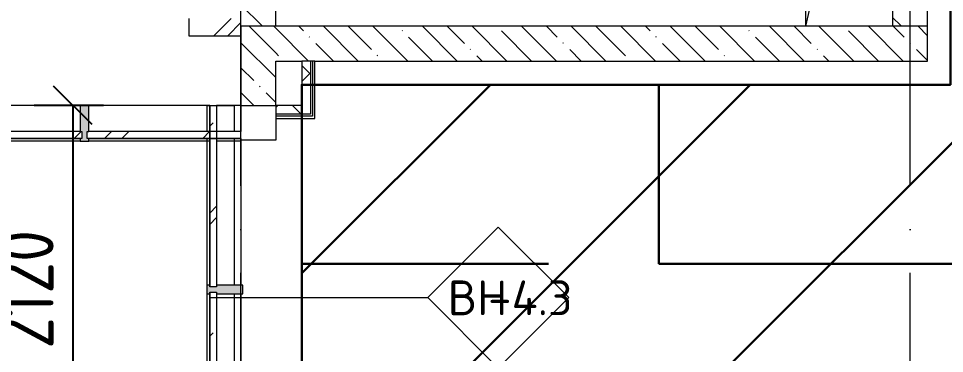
# Model space of a CAD drawing. Header units: millimetres. Extents: x -68946 to 690821, y -552984 to 293768.
# Drawn here: x 147508 to 152836, y 11116 to 13045 of the extents above; entities that cross this region are included whole.
import ezdxf

# ---------------------------------------------------------------- set-up
doc = ezdxf.new("R2010")
doc.units = ezdxf.units.MM
doc.linetypes.add('ADSK_Линия сетки', pattern=[2500, 2000, -250, 0, -250])
doc.layers.get('Defpoints').update_dxf_attribs({"color": 250})
for name, color, linetype, lineweight in [('1.2) Стяжка 6 вып.', 30, 'Continuous', 30), ('1.2) Тепло-звук изол. + пденка 6 вып.', 200, 'Continuous', 30), ('1.4) Стяжка 6 вып.', 30, 'Continuous', 30), ('A-____-____-DIMS', 250, 'Continuous', 9), ('A-DETL-GENF-OTLN', 250, 'Continuous', 5), ('A-FLOR-____-OTLN', 250, 'Continuous', 9), ('A-GLAZ-____-MCUT', 250, 'Continuous', 9), ('A-GLAZ-____-OTLN', 250, 'Continuous', 5), ('A-GLAZ-CWMG-MCUT', 250, 'Continuous', 9), ('A-GLAZ-CWMG-OTLN', 250, 'Continuous', 5), ('A-WALL-____-IDEN', 250, 'Continuous', 9), ('A-WALL-____-MCUT', 250, 'Continuous', 13), ('A-WALL-____-PATT', 250, 'Continuous', 13), ('A-WALL-FNSH-MCUT', 250, 'Continuous', 13), ('S-GRID-____-OTLN', 250, 'Continuous', 9)]:
    doc.layers.add(name, color=color, linetype=linetype, lineweight=lineweight)
doc.styles.add('ISOCPEUR_2', font='isocpeur.ttf', dxfattribs={"height": 160})
doc.styles.get("Standard").update_dxf_attribs({"font": 'ГОСТ тип А.ttf'})
doc.dimstyles.new('А3', dxfattribs={"dimtxt": 333, "dimasz": 222, "dimexe": 222, "dimexo": 111, "dimgap": 111, "dimtad": 1, "dimtoh": 1, "dimdec": 0, "dimrnd": 0.0015, "dimzin": 0, "dimdsep": 46, "dimtxsty": 'Standard', "dimblk": 'OBLIQUE', "dimcen": 0, "dimclrd": 7, "dimclre": 7, "dimclrt": 7, "dimadec": 0, "dimazin": 0, "dimtfac": 1, "dimtdec": 0, "dimtofl": 0, "dimtmove": 0, "dimatfit": 3, "dimfxl": 1, "dimtolj": 1, "dimtzin": 0, "dimarcsym": 0})
pattern_1 = [(135, (12287.91, -0.0006), (-141.42136, -141.42136), [])]
pattern_2 = [(135, (12287.91, -0.0006), (-142.5612, -142.5612), []), (135, (12430.48, -0.0006), (-142.5612, -142.5612), [252.016, -50.403, 3.353, -47.05])]
pattern_3 = [(45, (12287.91, -0.0006), (-141.42136, 141.42136), []), (135, (12287.91, -0.0006), (-141.42136, -141.42136), [])]

# ---------------------------------------------------------------- blocks, each defined once
blk = doc.blocks.new('_Wn_-As_OpeningMEP_floor__Rectangular - _Wn_-As_OpeningMEP_floor__Rectangular-32466847-АР1_Маркировочный план 1 этажа С2и3')
at = {"layer": 'A-DETL-GENF-OTLN', "lineweight": 5}
for p, q in [((-250, -50), (-212.2, 112.2)), ((-212.2, 112.2), (250, 150))]:
    blk.add_line(p, q, dxfattribs=at)
blk = doc.blocks.new('PNS_Панель прямоугольная3 - Нр_Стекло - 40мм 2-36089330-АР1_Маркировочный план 1 этажа С2и3')
at = {"layer": 'A-GLAZ-____-OTLN'}
h = blk.add_hatch(dxfattribs=at)
h.set_pattern_fill('FP_107', color=256, style=0, pattern_type=2)
h.set_pattern_definition([(225, (135200, 12255), (282.8427, -282.8427), [200, -600]), (225, (135400, 12355), (282.8427, -282.8427), [600, -200]), (225, (135000, 12455), (282.8427, -282.8427), [200, -600])])
h.paths.add_polyline_path([(-485, 0), (-485, -40), (485, -40), (485, 0), (-475, 0)])
at = {"layer": 'A-GLAZ-____-MCUT', "lineweight": 5}
for p, q in [((475, 0), (-475, 0)), ((-475, -40), (475, -40))]:
    blk.add_line(p, q, dxfattribs=at)
at = {"layer": 'A-GLAZ-____-OTLN'}
blk.add_line((-485, 0), (485, 0), dxfattribs=at)
blk = doc.blocks.new('Прямоугольный импост - Импост структурный с накладкой - 190мм-36089259-АР1_Маркировочный план 1 этажа С2и3')
at = {"layer": 'A-GLAZ-CWMG-OTLN'}
blk.add_hatch(color=50, dxfattribs=at).paths.add_polyline_path([(-15, -17), (-25, -17), (-25, 0), (-15, 0), (-15, 40), (-25, 40), (-25, 190), (25, 190), (25, 40), (15, 40), (15, 0), (25, 0), (25, -17), (0, -17)])
at = {"layer": 'A-GLAZ-CWMG-MCUT', "lineweight": 5}
for p, q in [((-25, 40), (-25, 190)), ((-25, 190), (25, 190)), ((25, 190), (25, 40)), ((-15, 40), (-25, 40)), ((-25, -17), (-25, 0)), ((-25, 0), (-15, 0)), ((-15, 0), (-15, 40)), ((15, 40), (15, 0)), ((25, 40), (15, 40)), ((15, 0), (25, 0)), ((25, 0), (25, -17)), ((25, -17), (-25, -17))]:
    blk.add_line(p, q, dxfattribs=at)
blk = doc.blocks.new('Прямоугольный импост - Импост структурный с накладкой - 190мм-36088339-АР1_Маркировочный план 1 этажа С2и3')
at = {"layer": 'A-GLAZ-CWMG-OTLN'}
for p, q in [((136320, 12545), (135625, 12545)), ((136500, 12545), (136360, 12545)), ((136500, 12545), (136500, 12395)), ((136320, 12338), (135625, 12338)), ((136500, 12338), (136360, 12338)), ((136500, 12355), (136500, 12338))]:
    blk.add_line(p, q, dxfattribs=at)
blk = doc.blocks.new('Прямоугольный импост - Импост структурный с накладкой - 190мм-36088212-АР1_Маркировочный план 1 этажа С2и3')
at = {"layer": 'A-GLAZ-CWMG-OTLN'}
for p, q in [((135575, 12545), (134625, 12545)), ((135575, 12338), (134625, 12338))]:
    blk.add_line(p, q, dxfattribs=at)
blk = doc.blocks.new('PNS_Панель прямоугольная2 - Нр_Стекло - 40мм-36115965-АР1_Маркировочный план 1 этажа С2и3')
at = {"layer": 'A-GLAZ-____-OTLN'}
h = blk.add_hatch(dxfattribs=at)
h.set_pattern_fill('FP_112', color=256, style=0, pattern_type=2)
h.set_pattern_definition([(135, (11922.5, -136420), (-282.8427, -282.8427), [200, -600]), (135, (12022.5, -136620), (-282.8427, -282.8427), [600, -200]), (135, (12122.5, -136220), (-282.8427, -282.8427), [200, -600])])
h.paths.add_polyline_path([(522.5, 40), (-522.5, 40), (-522.5, 0), (522.5, 0)])
at = {"layer": 'A-GLAZ-____-MCUT', "lineweight": 5}
for p, q in [((-522.5, 0), (-522.5, 40)), ((-522.5, 40), (512.5, 40)), ((512.5, 0), (-522.5, 0))]:
    blk.add_line(p, q, dxfattribs=at)
at = {"layer": 'A-GLAZ-____-OTLN'}
blk.add_line((-522.5, 0), (522.5, 0), dxfattribs=at)
blk = doc.blocks.new('Прямоугольный импост - Импост структурный с накладкой - 160мм-36115962-АР1_Маркировочный план 1 этажа С2и3')
at = {"layer": 'A-GLAZ-CWMG-OTLN'}
for p, q in [((136303, 12545), (136320, 12545)), ((136303, 12545), (136303, 12395)), ((136360, 12545), (136460, 12545)), ((136460, 12545), (136460, 12395)), ((136303, 12355), (136303, 11510)), ((136460, 12355), (136460, 11510))]:
    blk.add_line(p, q, dxfattribs=at)
blk = doc.blocks.new('PNS_Панель прямоугольная2 - Нр_Стекло - 40мм-36115973-АР1_Маркировочный план 1 этажа С2и3')
at = {"layer": 'A-GLAZ-____-OTLN'}
h = blk.add_hatch(dxfattribs=at)
h.set_pattern_fill('FP_113', color=256, style=0, pattern_type=2)
h.set_pattern_definition([(135, (10867.5, -136420), (-282.8427, -282.8427), [200, -600]), (135, (10967.5, -136620), (-282.8427, -282.8427), [600, -200]), (135, (11067.5, -136220), (-282.8427, -282.8427), [200, -600])])
h.paths.add_polyline_path([(502.5, 0), (502.5, 40), (-502.5, 40), (-502.5, 0), (492.5, 0)])
at = {"layer": 'A-GLAZ-____-MCUT', "lineweight": 5}
for p, q in [((-492.5, 40), (492.5, 40)), ((492.5, 0), (-492.5, 0))]:
    blk.add_line(p, q, dxfattribs=at)
at = {"layer": 'A-GLAZ-____-OTLN'}
blk.add_line((-502.5, 0), (502.5, 0), dxfattribs=at)
blk = doc.blocks.new('Прямоугольный импост - Импост структурный с накладкой - 160мм-36115964-АР1_Маркировочный план 1 этажа С2и3')
at = {"layer": 'A-GLAZ-CWMG-OTLN'}
for p, q in [((136303, 11460), (136303, 10475)), ((136460, 11460), (136460, 10475))]:
    blk.add_line(p, q, dxfattribs=at)
blk = doc.blocks.new('Прямоугольный импост - Импост структурный с накладкой - 190мм-21718787-АР1_Маркировочный план 1 этажа С2и3')
at = {"layer": 'A-GLAZ-CWMG-OTLN'}
blk.add_hatch(color=50, dxfattribs=at).paths.add_polyline_path([(25, -40), (25, -190), (-25, -190), (-25, -40), (-15, -40), (-15, 0), (-25, 0), (-25, 17), (25, 17), (25, 0), (15, 0), (15, -40)])
at = {"layer": 'A-GLAZ-CWMG-MCUT', "lineweight": 5}
for p, q in [((-25, 0), (-25, 17)), ((-25, 17), (25, 17)), ((-15, 0), (-25, 0)), ((-15, -40), (-15, 0)), ((25, 0), (15, 0)), ((15, 0), (15, -40)), ((25, 17), (25, 0)), ((-25, -190), (-25, -40)), ((-25, -40), (-15, -40)), ((15, -40), (25, -40)), ((25, -40), (25, -190)), ((25, -190), (-25, -190))]:
    blk.add_line(p, q, dxfattribs=at)
blk = doc.blocks.new('PNS_Панель прямоугольная3 - Нр_Стекло - 40мм 2-36089842-АР1_Маркировочный план 1 этажа С2и3')
at = {"layer": 'A-GLAZ-____-OTLN'}
h = blk.add_hatch(dxfattribs=at)
h.set_pattern_fill('FP_126', color=256, style=0, pattern_type=2)
h.set_pattern_definition([(225, (136157.5, 12255), (282.8427, -282.8427), [200, -600]), (225, (136357.5, 12355), (282.8427, -282.8427), [600, -200]), (225, (135957.5, 12455), (282.8427, -282.8427), [200, -600])])
h.paths.add_polyline_path([(197.8, 0), (-262.5, 0), (-262.5, -40), (442.5, -40), (442.5, 0), (432.5, 0)])
h.paths.add_polyline_path([(-442.5, 0), (-442.5, -40), (-302.5, -40), (-302.5, 0), (-442.5, 0)])
at = {"layer": 'A-GLAZ-____-MCUT', "lineweight": 5}
for p, q in [((432.5, 0), (-442.5, 0)), ((-442.5, 0), (-442.5, -40)), ((-442.5, -40), (432.5, -40))]:
    blk.add_line(p, q, dxfattribs=at)
at = {"layer": 'A-GLAZ-____-OTLN'}
blk.add_line((-442.5, 0), (442.5, 0), dxfattribs=at)
blk = doc.blocks.new('_Oblique')
at = {"color": 0, "linetype": 'ByBlock', "lineweight": -2}
blk.add_line((-0.5, -0.5), (0.5, 0.5), dxfattribs=at)
blk = doc.blocks.new('*D2620')
at = {"layer": 'A-____-____-DIMS', "color": 7, "lineweight": -2, "transparency": 16777216}
for p, q in [((147996.9, 12545), (147598.7, 12545)), ((147820.7, 12545), (147820.7, 10425)), ((147996.9, 10425), (147598.7, 10425))]:
    blk.add_line(p, q, dxfattribs=at)
at = {"layer": 'Defpoints', "color": 0, "lineweight": 30, "transparency": 16777216}
for p in [(148107.9, 12545), (147820.7, 10425), (148107.9, 10425)]:
    blk.add_point(p, dxfattribs=at)
at = {"layer": 'A-____-____-DIMS', "color": 7, "lineweight": -2, "transparency": 16777216, "xscale": 222, "yscale": 222, "zscale": 222}
for p, rotation in [((147820.7, 12545), 90), ((147820.7, 10425), 270)]:
    blk.add_blockref('_Oblique', p, dxfattribs=dict(at, rotation=rotation))
at = {"layer": 'A-____-____-DIMS', "color": 7, "transparency": 16777216, "insert": (147543.2, 11485), "char_height": 333, "width": 2.299, "attachment_point": 5, "rotation": 90}
blk.add_mtext('\\A1;2120', dxfattribs=at)
blk = doc.blocks.new('ADSK_Марка_Стена - Экземпляр_ADSK_Позиция-30564885-АР1_Маркировочный план 1 этажа С2и3')
at = {"layer": 'A-WALL-____-IDEN'}
for p, q in [((-0.156, 4.37), (-4.213, 0.312)), ((3.901, 0.312), (-0.156, 4.37)), ((-4.213, 0.312), (-0.156, -3.745)), ((-0.156, -3.745), (3.901, 0.312))]:
    blk.add_line(p, q, dxfattribs=at)

msp = doc.modelspace()

# ---------------------------------------------------------------- hatches: boundary and pattern name
at = {"layer": '1.2) Стяжка 6 вып.', "lineweight": 30}
h = msp.add_hatch(dxfattribs=at)
h.set_pattern_fill('ANSI31', color=256, scale=333)
h.paths.add_polyline_path([(152870.3694, 10538.3524), (149137.9138, 10538.3524), (149137.9138, 12663.8674), (152870.3694, 12663.8674), (152870.3694, 24774.898), (149162.9138, 24774.898), (149162.9138, 27269.7346), (152870.3694, 27269.7346), (152870.3694, 45475.2194), (149117.1568, 45475.2194), (149117.1568, 48329.3719), (152870.3694, 48329.3719), (152870.3694, 58477.4991), (157124.6208, 58477.4991), (157124.6208, 337.5006), (152870.3694, 337.5006)])
at = {"layer": '1.2) Тепло-звук изол. + пденка 6 вып.', "lineweight": 30}
h = msp.add_hatch(dxfattribs=at)
h.set_pattern_fill('ANGLE', color=256, scale=333)
h.set_pattern_definition([(0, (0, 0), (0, 2326.005), [1691.64, -634.365]), (90, (0, 0), (-2326.005, 1e-13), [1691.64, -634.365])])
h.paths.add_polyline_path([(152870.3694, 10538.3524), (149137.9138, 10538.3524), (149137.9138, 12663.8674), (152870.3694, 12663.8674), (152870.3694, 24774.898), (149162.9138, 24774.898), (149162.9138, 27269.7346), (152870.3694, 27269.7346), (152870.3694, 45475.2194), (149117.1568, 45475.2194), (149117.1568, 48329.3719), (152870.3694, 48329.3719), (152870.3694, 58477.4991), (157124.6208, 58477.4991), (157124.6208, 337.5006), (152870.3694, 337.5006)])
at = {"layer": '1.4) Стяжка 6 вып.', "lineweight": 30}
h = msp.add_hatch(dxfattribs=at)
h.set_pattern_fill('ANSI32', color=256, scale=333)
h.paths.add_polyline_path([(152870.3694, 10538.3524), (149137.9138, 10538.3524), (149137.9138, 12663.8674), (152870.3694, 12663.8674), (152870.3694, 24774.898), (149162.9138, 24774.898), (149162.9138, 27269.7346), (152870.3694, 27269.7346), (152870.3694, 45475.2194), (149117.1568, 45475.2194), (149117.1568, 48329.3719), (152870.3694, 48329.3719), (152870.3694, 58477.4991), (157124.6208, 58477.4991), (157124.6208, 337.5006), (152870.3694, 337.5006)])
at = {"layer": 'A-WALL-____-PATT', "lineweight": 15, "true_color": 0x000000}
h = msp.add_hatch(dxfattribs=at)
h.set_pattern_fill('FP_2', color=18, style=0, pattern_type=2)
h.set_pattern_definition(pattern_1)
h.paths.add_polyline_path([(152537.8919, 13000), (152737.8919, 13000), (152737.8919, 17325), (152537.8919, 17325), (152537.8919, 13200.0003)])
h.paths.add_polyline_path([(152537.8919, 13000), (152537.9029, 13000.0013), (152609.2046, 13006.3505)])
h.paths.add_polyline_path([(152590.2568, 18425), (152737.8919, 18425), (152737.8919, 20013.9994), (152537.8919, 20013.9994), (152537.8919, 18425), (152573.2351, 18425)])
h.paths.add_polyline_path([(152737.8919, 21113.9994), (152737.8919, 22114.1664), (152537.8919, 22114.1664), (152537.8919, 21113.9994), (152590.2568, 21113.9994)])
h.paths.add_polyline_path([(152590.2568, 23214.1664), (152737.8919, 23215), (152737.8919, 24640), (152537.8919, 24640), (152537.8919, 23214.1664)])
h = msp.add_hatch(dxfattribs=at)
h.set_pattern_fill('FP_2', color=18, style=0, pattern_type=2)
h.set_pattern_definition(pattern_1)
h.paths.add_polyline_path([(148831.1292, 13000), (148987.9138, 13000), (148987.9138, 13314.9994), (148787.9138, 13314.9994), (148787.9138, 13000)])
h = msp.add_hatch(dxfattribs=at)
h.set_pattern_fill('FP_5', color=18, style=0, pattern_type=2)
h.set_pattern_definition([(45, (12287.9, -0.0006), (-224.5064, 224.5064), []), (45, (12367.3, -0.0006), (0, 449.0128), []), (45, (12208.54, -0.0006), (0, 449.0128), [])])
h.paths.add_polyline_path([(148487.9138, 12945.0006), (148787.9138, 12945.0006), (148787.8919, 13045.0006), (148487.9138, 13044.923), (148487.9138, 13040.3154)])
h = msp.add_hatch(dxfattribs=at)
h.set_pattern_fill('FP_1', color=18, style=0, pattern_type=2)
h.set_pattern_definition(pattern_2)
h.paths.add_polyline_path([(148799.7684, 25), (148987.9138, 25), (148987.9138, 4711.9994), (148787.9138, 4711.9994), (148787.9138, 25)])
h.paths.add_polyline_path([(148985.6886, 5811.9994), (148987.9138, 5811.9994), (148987.9138, 6889.9994), (148787.9138, 6889.9994), (148787.9138, 5811.9994)])
h.paths.add_polyline_path([(148787.9138, 8619.9994), (148987.9138, 8619.9994), (148987.9138, 10025), (148787.9138, 10025), (148787.9138, 8799.0577)])
h.paths.add_polyline_path([(148831.1292, 12545.0003), (148987.9138, 12545.0003), (148987.9138, 13000), (148787.9138, 13000), (148787.9138, 12545.0003)])
h = msp.add_hatch(dxfattribs=at)
h.set_pattern_fill('FP_1', color=18, style=0, pattern_type=2)
h.set_pattern_definition(pattern_2)
h.paths.add_polyline_path([(148987.9138, 12800), (152737.8919, 12800), (152737.8919, 13000), (148987.9138, 13000)])
h = msp.add_hatch(dxfattribs=at)
h.set_pattern_fill('FP_83', color=18, style=0, pattern_type=2)
h.set_pattern_definition(pattern_3)
h.paths.add_polyline_path([(149187.9138, 12495), (149187.9138, 12800), (149137.9138, 12800), (149137.9138, 12495)])
h = msp.add_hatch(dxfattribs=at)
h.set_pattern_fill('FP_83', color=18, style=0, pattern_type=2)
h.set_pattern_definition(pattern_3)
h.paths.add_polyline_path([(148987.9138, 12495), (149137.9138, 12495), (149137.9138, 12545), (148987.9138, 12545)])

# ---------------------------------------------------------------- linework, layer by layer
at = {"layer": '1.2) Стяжка 6 вып.', "lineweight": 30}
msp.add_lwpolyline([(152870.3694, 45475.2194), (149117.1568, 45475.2194), (149117.1568, 48329.3719), (152870.3694, 48329.3719), (152870.3694, 58477.4991), (157124.6208, 58477.4991), (157124.6208, 337.5006), (152870.3694, 337.5006), (152870.3694, 10538.3524), (149137.9138, 10538.3524), (149137.9138, 12663.8674), (152870.3694, 12663.8674), (152870.3694, 24774.898), (149162.9138, 24774.898), (149162.9138, 27269.7346), (152870.3694, 27269.7346)], close=True, dxfattribs=at)
at = {"layer": 'A-FLOR-____-OTLN', "color": 18, "lineweight": 5, "true_color": 0x000000}
for p, q in [((152037.8919, 13000.0003), (152037.8919, 13200.0003)), ((148987.9138, 12470), (148987.9138, 12345.2)), ((148987.9138, 12345.2), (148787.8919, 12345.2)), ((148787.8919, 12338), (148787.8919, 11510.0003)), ((148787.8919, 11460.0003), (148787.8919, 10475.0003))]:
    msp.add_line(p, q, dxfattribs=at)
at = {"layer": 'A-WALL-____-IDEN', "color": 18, "true_color": 0x000000}
msp.add_line((148607.9138, 11438.3347), (149862.2888, 11438.3347), dxfattribs=at)
at = {"layer": 'A-WALL-____-MCUT', "color": 18, "lineweight": 15, "true_color": 0x000000}
for p, q in [((152537.8919, 17295), (152537.8919, 13000)), ((152737.8919, 13000), (152737.8919, 17295)), ((148787.9138, 13000), (148787.9138, 15724.9994)), ((148987.9138, 13000), (148987.9138, 15724.9994)), ((148487.9138, 13044.923), (148487.9138, 12945.0006)), ((152737.8919, 13000), (148787.9138, 13000)), ((148787.9138, 13000), (148787.9138, 12545.0003)), ((152737.8919, 12800), (152737.8919, 13000)), ((148487.9138, 12945.0006), (148787.9138, 12945.0006)), ((148987.9138, 12800), (149137.9138, 12800)), ((148987.9138, 12545.0003), (148987.9138, 12800)), ((149137.9138, 12800), (149137.9138, 12545)), ((149187.9138, 12800), (149137.9138, 12800)), ((149212.9138, 12800), (149187.9138, 12800)), ((149187.9138, 12800), (149187.9138, 12495)), ((149200.4138, 12800), (149200.4138, 12482.5)), ((149212.9138, 12800), (152737.8919, 12800)), ((148787.9138, 12545.0003), (148987.9138, 12545.0003)), ((149137.9138, 12545), (148987.9138, 12545)), ((148987.9138, 12545), (148987.9138, 12495)), ((149187.9138, 12495), (148987.9138, 12495)), ((149200.4138, 12482.5), (148987.9138, 12482.5))]:
    msp.add_line(p, q, dxfattribs=at)
at = {"layer": 'A-WALL-FNSH-MCUT', "lineweight": 15}
for p, q in [((149212.9138, 12470), (149212.9138, 12800)), ((148987.9138, 12495), (148987.9138, 12470)), ((148987.9138, 12470), (149212.9138, 12470))]:
    msp.add_line(p, q, dxfattribs=at)
at = {"layer": 'S-GRID-____-OTLN', "color": 18, "linetype": 'ADSK_Линия сетки', "true_color": 0x000000}
for p, q in [((148787.9138, -2919.5356), (148787.9138, 61063.6538)), ((152637.9138, -2919.5356), (152637.9138, 61063.6538))]:
    msp.add_line(p, q, dxfattribs=at)

# ---------------------------------------------------------------- block references
at = {"layer": 'A-GLAZ-____-MCUT', "color": 18, "lineweight": 5, "true_color": 0x000000}
for name, p, rotation in [('PNS_Панель прямоугольная2 - Нр_Стекло - 40мм-36115965-АР1_Маркировочный план 1 этажа С2и3', (148607.9138, 12022.5003), 270), ('PNS_Панель прямоугольная3 - Нр_Стекло - 40мм 2-36089330-АР1_Маркировочный план 1 этажа С2и3', (147387.9138, 12355), 180), ('PNS_Панель прямоугольная3 - Нр_Стекло - 40мм 2-36089842-АР1_Маркировочный план 1 этажа С2и3', (148345.4084, 12355), 180), ('PNS_Панель прямоугольная2 - Нр_Стекло - 40мм-36115973-АР1_Маркировочный план 1 этажа С2и3', (148607.9138, 10967.5003), 270)]:
    msp.add_blockref(name, p, dxfattribs=dict(at, rotation=rotation))
at = {"layer": 'A-GLAZ-____-OTLN', "color": 18, "true_color": 0x000000}
msp.add_blockref('_Wn_-As_OpeningMEP_floor__Rectangular - _Wn_-As_OpeningMEP_floor__Rectangular-32466847-АР1_Маркировочный план 1 этажа С2и3', (152287.8919, 13050.0003), dxfattribs=at)
at = {"layer": 'A-GLAZ-CWMG-OTLN', "color": 18, "true_color": 0x000000}
for name in ['Прямоугольный импост - Импост структурный с накладкой - 190мм-36088212-АР1_Маркировочный план 1 этажа С2и3', 'Прямоугольный импост - Импост структурный с накладкой - 190мм-36088339-АР1_Маркировочный план 1 этажа С2и3', 'Прямоугольный импост - Импост структурный с накладкой - 160мм-36115962-АР1_Маркировочный план 1 этажа С2и3', 'Прямоугольный импост - Импост структурный с накладкой - 160мм-36115964-АР1_Маркировочный план 1 этажа С2и3']:
    msp.add_blockref(name, (12287.9138, -0.0006), dxfattribs=at)
at = {"layer": 'A-GLAZ-CWMG-OTLN', "color": 18, "true_color": 0x000000, "extrusion": (0, 0, -1)}
msp.add_blockref('Прямоугольный импост - Импост структурный с накладкой - 190мм-36089259-АР1_Маркировочный план 1 этажа С2и3', (-147887.9138, 12355), dxfattribs=at)
at = {"layer": 'A-GLAZ-CWMG-OTLN', "color": 18, "true_color": 0x000000, "extrusion": (0, 0, -1), "rotation": 270}
msp.add_blockref('Прямоугольный импост - Импост структурный с накладкой - 190мм-21718787-АР1_Маркировочный план 1 этажа С2и3', (-148607.9138, 11485.0003), dxfattribs=at)
at = {"layer": 'A-WALL-____-IDEN', "color": 18, "true_color": 0x000000, "xscale": 99.99999999999993, "yscale": 99.99999999999993, "zscale": 99.99999999999993}
msp.add_blockref('ADSK_Марка_Стена - Экземпляр_ADSK_Позиция-30564885-АР1_Маркировочный план 1 этажа С2и3', (150283.6307, 11407.0847), dxfattribs=at)

# ---------------------------------------------------------------- texts
at = {"layer": 'A-WALL-____-IDEN', "color": 18, "true_color": 0x000000, "char_height": 200, "attachment_point": 1, "style": 'ISOCPEUR_2'}
for s, insert, width in [('ВН', (149977.5999, 11536.7533), 280.590625), ('-4.3', (150209.1103, 11536.7533), 437.721375)]:
    msp.add_mtext(s, dxfattribs=dict(at, insert=insert, width=width))

# ---------------------------------------------------------------- dimensions: what is measured, and where the dimension line sits
at = {"layer": 'A-____-____-DIMS', "color": 18, "true_color": 0x000000}
dim = msp.add_linear_dim(base=(147820.7228, 10425.0003), p1=(148107.9138, 12545.0003), p2=(148107.9138, 10425.0003), angle=90, dimstyle='А3', dxfattribs=at)
dim.commit()
dim.dimension.update_dxf_attribs({"geometry": '*D2620', "text_midpoint": (147543.2228, 11485.0003)})

doc.saveas('drawing.dxf')
